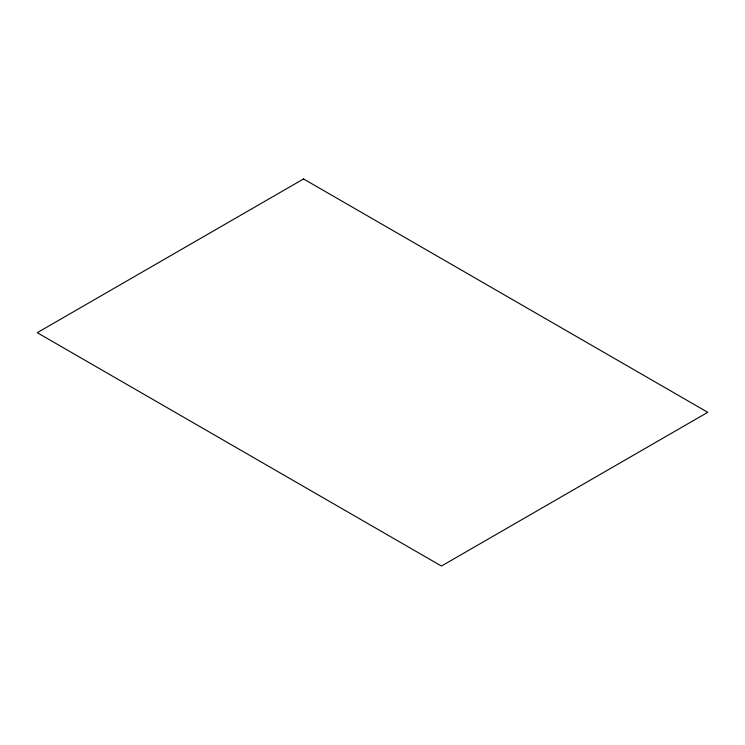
<?xml version="1.0" encoding="UTF-8"?>
<svg xmlns="http://www.w3.org/2000/svg" width="745" height="745" viewBox="0 0 745 745"><rect width="100%" height="100%" fill="white"/><g stroke="black" fill="none" stroke-linecap="round" stroke-linejoin="round"><path stroke-width="1.12" d="M303.55 178.949L37.25 332.689L441.45 566.051L707.75 412.311L303.55 178.949"/></g></svg>
